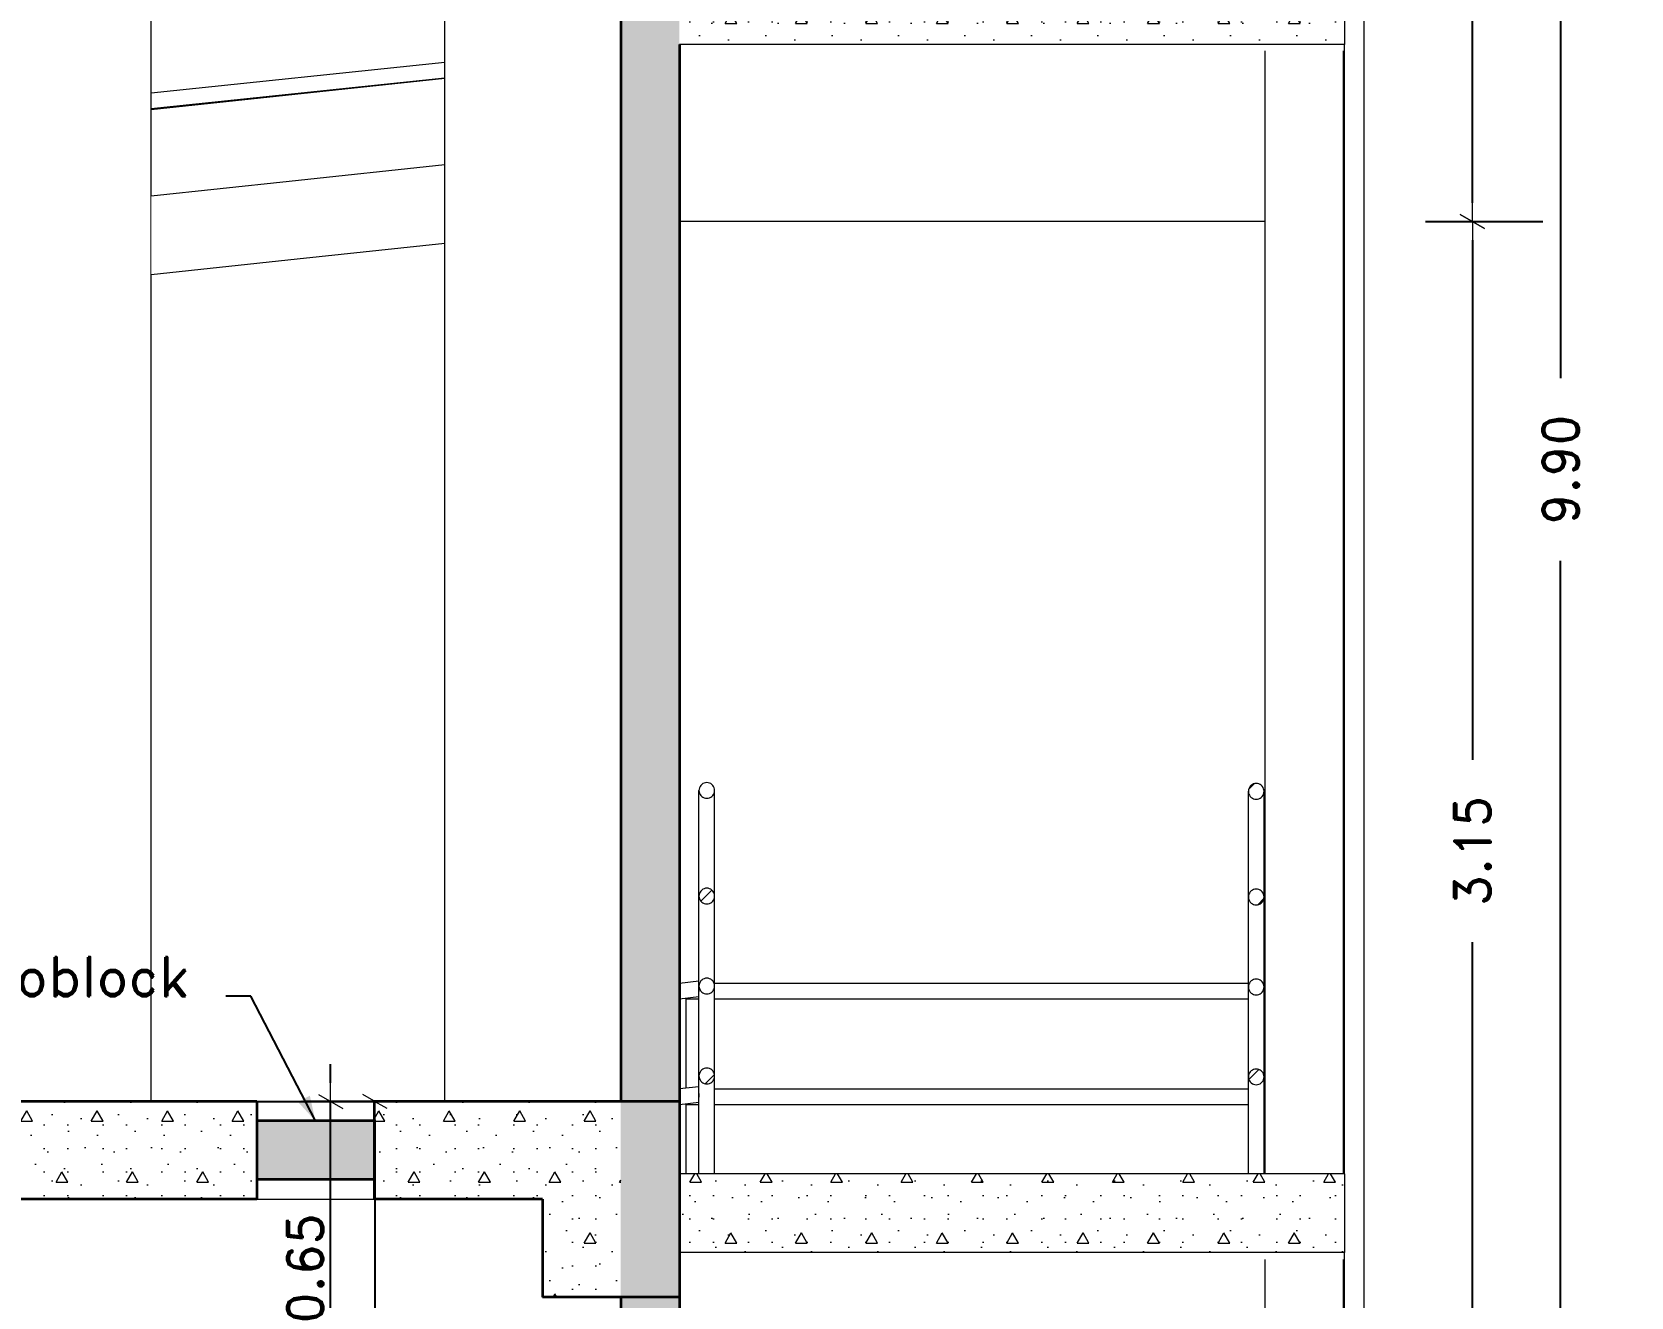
# Model space of a CAD drawing. Header units: metres. Extents: x 173 to 310, y -9 to 45.
# Drawn here: x 282.48 to 286.567, y -1.893 to 1.341 of the extents above; entities that cross this region are included whole.
import ezdxf

# ---------------------------------------------------------------- set-up
doc = ezdxf.new("R2010")
doc.units = ezdxf.units.M
doc.header["$MEASUREMENT"] = 0
doc.set_wipeout_variables(frame=1)
doc.linetypes.add('Wipeout_Contour', pattern=[1, 0, -1])
for name, color, linetype, lineweight in [('Annotation - Label_Pen_No__1', 7, 'Continuous', 13), ('Estructura – Carga_Pen_No__122', 9, 'Continuous', 13), ('Estructura – Carga_Pen_No__21', 7, 'Continuous', 35), ('Interior - Furniture _Pen_No__1', 7, 'Continuous', 13), ('Interior - Stair & Railing_Pen_No__122', 9, 'Continuous', 13), ('Structural - Bearing_Pen_No__122', 9, 'Continuous', 13), ('Structural - Bearing_Pen_No__21', 7, 'Continuous', 35)]:
    doc.layers.add(name, color=color, linetype=linetype, lineweight=lineweight)
for name, color, linetype in [('Dimensioning - General', 7, 'Continuous'), ('Estructura – Carga', 7, 'Continuous'), ('Interior - Furniture', 7, 'Continuous'), ('Interior - Stair & Railing', 7, 'Continuous'), ('Structural - Bearing', 7, 'Continuous')]:
    doc.layers.add(name, color=color, linetype=linetype)
for name, color, linetype, lineweight, true_color in [('Estructura – Carga_Pen_No__165', 7, 'Continuous', 13, 0x80d6ff), ('Estructura – Carga_Pen_No__167', 7, 'Continuous', 13, 0x6a6a6a), ('Interior - Furniture _Pen_No__167', 7, 'Continuous', 13, 0x6a6a6a), ('Interior - Stair & Railing_Pen_No__166', 7, 'Continuous', 13, 0x97cbff), ('Interior - Stair & Railing_Pen_No__167', 7, 'Continuous', 13, 0x6a6a6a), ('RAMPA PROPUESTA 1 CERRAMIENTO_Pen_No__167', 7, 'Continuous', 13, 0x6a6a6a), ('Structural - Bearing_Pen_No__167', 7, 'Continuous', 13, 0x6a6a6a)]:
    doc.layers.add(name, color=color, linetype=linetype, lineweight=lineweight, true_color=true_color)
doc.styles.add('GENERATED_STYLE_3', font='romand.shx')
doc.dimstyles.new('GENERATED_STYLE__10', dxfattribs={"dimtxt": 0.0925, "dimasz": 0.0475, "dimexe": 0.18, "dimexo": 0.058538, "dimgap": 0.09, "dimtad": 1, "dimzin": 0, "dimdsep": 46, "dimtxsty": 'GENERATED_STYLE_3', "dimblk": 'ARROWHEAD_2', "dimblk1": 'ARROWHEAD_2', "dimblk2": 'ARROWHEAD_2', "dimcen": 0.09, "dimclrd": 7, "dimclre": 7, "dimclrt": 256, "dimadec": 0, "dimazin": 0, "dimtfac": 1, "dimtdec": 4, "dimtmove": 0, "dimatfit": 3, "dimfxl": 1, "dimtolj": 1, "dimtzin": 0, "dimarcsym": 0})
doc.dimstyles.new('GENERATED_STYLE__11', dxfattribs={"dimtxt": 0.0925, "dimasz": 0.0475, "dimexe": 0.18, "dimexo": 0.119445, "dimgap": 0.09, "dimtad": 1, "dimzin": 0, "dimdsep": 46, "dimtxsty": 'GENERATED_STYLE_3', "dimblk": 'ARROWHEAD_2', "dimblk1": 'ARROWHEAD_2', "dimblk2": 'ARROWHEAD_2', "dimcen": 0.09, "dimclrd": 7, "dimclre": 7, "dimclrt": 256, "dimadec": 0, "dimazin": 0, "dimtfac": 1, "dimtdec": 4, "dimtmove": 0, "dimatfit": 3, "dimfxl": 1, "dimtolj": 1, "dimtzin": 0, "dimarcsym": 0})
doc.dimstyles.new('GENERATED_STYLE__12', dxfattribs={"dimtxt": 0.0925, "dimasz": 0.0475, "dimexe": 0.18, "dimexo": 0.117011, "dimgap": 0.09, "dimtad": 1, "dimzin": 0, "dimdsep": 46, "dimtxsty": 'GENERATED_STYLE_3', "dimblk": 'ARROWHEAD_2', "dimblk1": 'ARROWHEAD_2', "dimblk2": 'ARROWHEAD_2', "dimcen": 0.09, "dimclrd": 7, "dimclre": 7, "dimclrt": 256, "dimadec": 0, "dimazin": 0, "dimtfac": 1, "dimtdec": 4, "dimtmove": 0, "dimatfit": 3, "dimfxl": 1, "dimtolj": 1, "dimtzin": 0, "dimarcsym": 0})
doc.dimstyles.new('GENERATED_STYLE__14', dxfattribs={"dimtxt": 0.0925, "dimasz": 0.0475, "dimexe": 0.18, "dimexo": 0.0625, "dimgap": 0.09, "dimtad": 1, "dimzin": 0, "dimdsep": 46, "dimtxsty": 'GENERATED_STYLE_3', "dimblk": 'ARROWHEAD_2', "dimblk1": 'ARROWHEAD_2', "dimblk2": 'ARROWHEAD_2', "dimcen": 0.09, "dimclrd": 7, "dimclre": 7, "dimclrt": 256, "dimadec": 0, "dimazin": 0, "dimtfac": 1, "dimtdec": 4, "dimtmove": 2, "dimatfit": 3, "dimfxl": 1, "dimtolj": 1, "dimtzin": 0, "dimarcsym": 0})
doc.dimstyles.new('GENERATED_STYLE__19', dxfattribs={"dimtxt": 0.18, "dimasz": 0.06384, "dimexe": 0.18, "dimexo": 0.0625, "dimgap": 0.09, "dimtad": 0, "dimtih": 1, "dimtoh": 1, "dimdec": 4, "dimzin": 0, "dimdsep": 46, "dimtxsty": 'Standard', "dimcen": 0.09, "dimadec": 0, "dimazin": 0, "dimtfac": 1, "dimtdec": 4, "dimtmove": 0, "dimatfit": 3, "dimldrblk": 'ARROWHEAD_5', "dimfxl": 1, "dimtolj": 1, "dimtzin": 0, "dimarcsym": 0})
pattern_1 = [(0, (247.71116, 19.7567), (0, 0.3117692), [0.03, -0.15]), (0, (247.80116, 19.91258), (0, 0.3117692), [0.03, -0.15]), (60, (247.71116, 19.7567), (-0.27, 0.1558846), [0.03, -0.15]), (60, (247.89116, 19.7567), (-0.27, 0.1558846), [0.03, -0.15]), (120, (247.74116, 19.7567), (0.27, 0.1558846), [0.03, -0.15]), (120, (247.92116, 19.7567), (0.27, 0.1558846), [0.03, -0.15]), (0, (247.71116, 19.786696), (0, 0.06), [0, -0.06, 0, -0.09]), (45, (247.74116, 19.786696), (-0.04242641, 0.04242641), [0, -0.045, 0, -0.075])]
pattern_2 = [(45, (247.71116, 19.7567), (-0.0795495, 0.0795495), []), (45, (247.68464, 19.78321), (-0.0795495, 0.0795495), [])]

# ---------------------------------------------------------------- blocks, each defined once
blk = doc.blocks.new('ARROWHEAD_2')
at = {"color": 0, "linetype": 'Continuous', "lineweight": 0}
for p, q in [((0, 0), (-1, 0)), ((-0.378, -0.655), (0.378, 0.655))]:
    blk.add_line(p, q, dxfattribs=at)
blk = doc.blocks.new('*D65')
at = {"layer": 'Defpoints', "color": 0, "linetype": 'Continuous', "transparency": 16777216}
for p in [(283.3562, -1.393), (283.4119, -1.393), (283.3548, -4.693)]:
    blk.add_point(p, dxfattribs=at)
at = {"layer": 'Dimensioning - General', "color": 7, "linetype": 'Continuous', "lineweight": -2, "transparency": 16777216}
for p, q in [((283.3533, -1.393), (283.1762, -1.393)), ((283.3562, -1.4405), (283.3562, -2.8447)), ((283.3562, -4.6455), (283.3562, -3.311)), ((283.4133, -4.693), (283.5362, -4.693))]:
    blk.add_line(p, q, dxfattribs=at)
at = {"layer": 'Dimensioning - General', "color": 7, "linetype": 'Continuous', "lineweight": -2, "transparency": 16777216, "xscale": 0.0475, "yscale": 0.0475, "zscale": 0.0475}
for p, rotation in [((283.3562, -1.393), 90), ((283.3562, -4.693), 270)]:
    blk.add_blockref('ARROWHEAD_2', p, dxfattribs=dict(at, rotation=rotation))
at = {"layer": 'Dimensioning - General', "color": 251, "linetype": 'Continuous', "lineweight": 13, "true_color": 0x6a6a6a, "transparency": 16777216, "insert": (283.3562, -3.0779), "char_height": 0.0925, "attachment_point": 5, "rotation": 90, "style": 'GENERATED_STYLE_3'}
blk.add_mtext('\\A1;3.30', dxfattribs=at)
blk = doc.blocks.new('*D67')
at = {"layer": 'Defpoints', "color": 0, "linetype": 'Continuous', "transparency": 16777216}
for p in [(285.9246, 0.856), (286.1615, 0.856), (285.9221, -2.2918)]:
    blk.add_point(p, dxfattribs=at)
at = {"layer": 'Dimensioning - General', "color": 7, "linetype": 'Continuous', "lineweight": -2, "transparency": 16777216}
for p, q in [((286.0416, 0.856), (286.3415, 0.856)), ((286.1615, 0.8085), (286.1615, -0.5196)), ((286.1615, -2.2443), (286.1615, -0.9859)), ((286.0391, -2.2918), (286.3415, -2.2918))]:
    blk.add_line(p, q, dxfattribs=at)
at = {"layer": 'Dimensioning - General', "color": 7, "linetype": 'Continuous', "lineweight": -2, "transparency": 16777216, "xscale": 0.0475, "yscale": 0.0475, "zscale": 0.0475}
for p, rotation in [((286.1615, 0.856), 90), ((286.1615, -2.2918), 270)]:
    blk.add_blockref('ARROWHEAD_2', p, dxfattribs=dict(at, rotation=rotation))
at = {"layer": 'Dimensioning - General', "color": 251, "linetype": 'Continuous', "lineweight": 13, "true_color": 0x6a6a6a, "transparency": 16777216, "insert": (286.1615, -0.7528), "char_height": 0.0925, "attachment_point": 5, "rotation": 90, "style": 'GENERATED_STYLE_3'}
blk.add_mtext('\\A1;3.15', dxfattribs=at)
blk = doc.blocks.new('*D68')
at = {"layer": 'Defpoints', "color": 0, "linetype": 'Continuous', "transparency": 16777216}
for p in [(286.0287, 5.0575), (286.1615, 5.0575), (285.9246, 0.856)]:
    blk.add_point(p, dxfattribs=at)
at = {"layer": 'Dimensioning - General', "color": 7, "linetype": 'Continuous', "lineweight": -2, "transparency": 16777216}
for p, q in [((286.1481, 5.0575), (286.3415, 5.0575)), ((286.1615, 5.01), (286.1615, 3.1551)), ((286.1615, 0.9035), (286.1615, 2.6887)), ((286.044, 0.856), (286.3415, 0.856))]:
    blk.add_line(p, q, dxfattribs=at)
at = {"layer": 'Dimensioning - General', "color": 7, "linetype": 'Continuous', "lineweight": -2, "transparency": 16777216, "xscale": 0.0475, "yscale": 0.0475, "zscale": 0.0475}
for p, rotation in [((286.1615, 5.0575), 90), ((286.1615, 0.856), 270)]:
    blk.add_blockref('ARROWHEAD_2', p, dxfattribs=dict(at, rotation=rotation))
at = {"layer": 'Dimensioning - General', "color": 251, "linetype": 'Continuous', "lineweight": 13, "true_color": 0x6a6a6a, "transparency": 16777216, "insert": (286.1615, 2.9219), "char_height": 0.0925, "attachment_point": 5, "rotation": 90, "style": 'GENERATED_STYLE_3'}
blk.add_mtext('\\A1;4.20', dxfattribs=at)
blk = doc.blocks.new('*D70')
at = {"layer": 'Defpoints', "color": 0, "linetype": 'Continuous', "transparency": 16777216}
for p in [(286.2263, 5.207), (286.3869, 5.207), (286.2263, -4.693)]:
    blk.add_point(p, dxfattribs=at)
at = {"layer": 'Dimensioning - General', "color": 7, "linetype": 'Continuous', "lineweight": -2, "transparency": 16777216}
for p, q in [((286.3457, 5.207), (286.5669, 5.207)), ((286.3869, 5.1595), (286.3869, 0.4553)), ((286.3869, -4.6455), (286.3869, -0.011)), ((286.3457, -4.693), (286.5669, -4.693))]:
    blk.add_line(p, q, dxfattribs=at)
at = {"layer": 'Dimensioning - General', "color": 7, "linetype": 'Continuous', "lineweight": -2, "transparency": 16777216, "xscale": 0.0475, "yscale": 0.0475, "zscale": 0.0475}
for p, rotation in [((286.3869, 5.207), 90), ((286.3869, -4.693), 270)]:
    blk.add_blockref('ARROWHEAD_2', p, dxfattribs=dict(at, rotation=rotation))
at = {"layer": 'Dimensioning - General', "color": 251, "linetype": 'Continuous', "lineweight": 13, "true_color": 0x6a6a6a, "transparency": 16777216, "insert": (286.3869, 0.2221), "char_height": 0.0925, "attachment_point": 5, "rotation": 90, "style": 'GENERATED_STYLE_3'}
blk.add_mtext('\\A1;9.90', dxfattribs=at)
blk = doc.blocks.new('*D73')
at = {"layer": 'Defpoints', "color": 0, "linetype": 'Continuous', "transparency": 16777216}
for p in [(279.8736, -1.393), (283.2428, -1.393), (283.0445, -2.043)]:
    blk.add_point(p, dxfattribs=at)
at = {"layer": 'Dimensioning - General', "color": 7, "linetype": 'Continuous', "lineweight": -2, "transparency": 16777216}
for p, q in [((283.2428, -1.3455), (283.2428, -1.298)), ((279.9361, -1.393), (283.4228, -1.393)), ((283.2428, -2.043), (283.2428, -1.393)), ((283.107, -2.043), (283.4228, -2.043)), ((283.2428, -2.0905), (283.2428, -2.138))]:
    blk.add_line(p, q, dxfattribs=at)
at = {"layer": 'Dimensioning - General', "color": 7, "linetype": 'Continuous', "lineweight": -2, "transparency": 16777216, "xscale": 0.0475, "yscale": 0.0475, "zscale": 0.0475}
for p, rotation in [((283.2428, -1.393), 270), ((283.2428, -2.043), 90)]:
    blk.add_blockref('ARROWHEAD_2', p, dxfattribs=dict(at, rotation=rotation))
at = {"layer": 'Dimensioning - General', "color": 251, "linetype": 'Continuous', "lineweight": 13, "true_color": 0x6a6a6a, "transparency": 16777216, "insert": (283.1781, -1.8198), "char_height": 0.0925, "attachment_point": 5, "rotation": 90, "style": 'GENERATED_STYLE_3'}
blk.add_mtext('\\A1;0.65', dxfattribs=at)
blk = doc.blocks.new('ARROWHEAD_5')
at = {"linetype": 'Continuous', "lineweight": 0}
blk.add_hatch(color=0, dxfattribs=at).paths.add_polyline_path([(-1, 0.2679), (0, 0), (-1, -0.2679)])
at = {"color": 0, "linetype": 'Continuous', "lineweight": 0}
blk.add_line((0, 0), (-1, 0), dxfattribs=at)

msp = doc.modelspace()

# ---------------------------------------------------------------- hatches: boundary and pattern name
at = {"layer": 'Estructura – Carga_Pen_No__165', "linetype": 'Continuous', "lineweight": 0, "true_color": 0x20353f}
msp.add_hatch(color=159, dxfattribs=at).paths.add_polyline_path([(283.0542, -1.593), (283.3542, -1.593), (283.3542, -1.443), (283.0542, -1.443)])

# ---------------------------------------------------------------- linework, layer by layer
at = {"layer": 'Interior - Stair & Railing_Pen_No__122', "color": 9, "linetype": 'Continuous', "lineweight": 13}
for p, q in [((282.7846, 1.185), (283.5346, 1.2638)), ((282.7846, 1.1448), (283.5346, 1.2236)), ((282.7846, 1.1428), (283.5346, 1.2227)), ((284.1841, -1.3728), (284.1846, -1.3819)), ((284.1843, -1.3764), (284.1845, -1.3793)), ((284.2246, -1.4005), (285.5841, -1.4005)), ((285.5841, -1.4005), (285.5891, -1.4005))]:
    msp.add_line(p, q, dxfattribs=at)
at = {"layer": 'RAMPA PROPUESTA 1 CERRAMIENTO_Pen_No__167', "color": 251, "linetype": 'Continuous', "lineweight": 13, "true_color": 0x6a6a6a}
msp.add_line((285.8846, -4.6965), (285.8846, 5.0575), dxfattribs=at)
at = {"layer": 'Structural - Bearing_Pen_No__167', "color": 251, "linetype": 'Continuous', "lineweight": 13, "true_color": 0x6a6a6a}
msp.add_line((282.7846, -1.393), (282.7846, 1.777), dxfattribs=at)

# ---------------------------------------------------------------- texts
at = {"layer": 'Annotation - Label_Pen_No__1', "color": 7, "linetype": 'Continuous', "lineweight": 13, "insert": (282.885, -1.1239), "char_height": 0.1, "attachment_point": 9, "style": 'GENERATED_STYLE_3'}
msp.add_mtext('\\A1;{\\pqr;\\Fromand.shx;Vidrioblock}', dxfattribs=at)

# ---------------------------------------------------------------- dimensions: what is measured, and where the dimension line sits
at = {"layer": 'Dimensioning - General', "color": 7, "linetype": 'Continuous', "lineweight": 13}
for base, p1, p2, dimstyle, picture, middle in [((286.3869, 5.207), (286.2263, -4.693), (286.2263, 5.207), 'GENERATED_STYLE__11', '*D70', (286.3869, 0.2221)), ((286.1615, 5.0575), (285.9246, 0.856), (286.0287, 5.0575), 'GENERATED_STYLE__11', '*D68', (286.1615, 2.9219)), ((286.1615, 0.856), (285.9221, -2.2918), (285.9246, 0.856), 'GENERATED_STYLE__12', '*D67', (286.1615, -0.7528))]:
    dim = msp.add_linear_dim(base=base, p1=p1, p2=p2, angle=90, dimstyle=dimstyle, dxfattribs=at)
    dim.commit()
    dim.dimension.update_dxf_attribs({"geometry": picture, "text_midpoint": middle, "dimtype": 160, "text_rotation": 90})

# ---------------------------------------------------------------- wipeouts: each hides what was drawn before it
at = {"color": 254, "linetype": 'Wipeout_Contour', "lineweight": 0, "ltscale": 1171.224212}
msp.add_wipeout([(284.1346, 1.3085), (284.1346, 0.856), (285.6322, 0.856), (285.6322, 0.8736), (285.6322, 0.8831), (285.6322, 1.2928), (285.6356, 1.2954), (285.6456, 1.2978), (285.6615, 1.2999), (285.6822, 1.3015), (285.7063, 1.3026), (285.7322, 1.3029), (285.7581, 1.3026), (285.7822, 1.3015), (285.8029, 1.2999), (285.8188, 1.2978), (285.8288, 1.2954), (285.8322, 1.2928), (285.8322, 0.8831), (285.8322, 0.8736), (285.8322, 0.856), (285.8346, 0.856), (285.8346, 1.0117), (285.8346, 1.0874), (285.8346, 1.2844), (285.8346, 1.2995), (285.8346, 1.3015), (285.8346, 1.3085)], dxfattribs=at).dxf.layer = 'Interior - Furniture'
at = {"color": 254, "linetype": 'Wipeout_Contour', "lineweight": 0, "ltscale": 1168.64115}
msp.add_wipeout([(284.1346, -1.7793), (284.1346, -2.2905), (285.6322, -2.2905), (285.6322, -2.2718), (285.6322, -2.2611), (285.6322, -1.797), (285.6356, -1.7941), (285.6456, -1.7913), (285.6615, -1.789), (285.6822, -1.7871), (285.7063, -1.786), (285.7322, -1.7856), (285.7581, -1.786), (285.7822, -1.7871), (285.8029, -1.789), (285.8188, -1.7913), (285.8288, -1.7941), (285.8322, -1.797), (285.8322, -2.2611), (285.8322, -2.2718), (285.8322, -2.2918), (285.8346, -2.2918), (285.8346, -2.0983), (285.8346, -1.8409), (285.8346, -1.7894), (285.8346, -1.7871), (285.8346, -1.7793)], dxfattribs=at).dxf.layer = 'Interior - Furniture'
at = {"color": 254, "linetype": 'Wipeout_Contour', "lineweight": 0, "ltscale": 1504.363124}
msp.add_wipeout([(284.2246, -0.5982), (284.2243, -0.5947), (284.2234, -0.5913), (284.2219, -0.5881), (284.2199, -0.5852), (284.2175, -0.5828), (284.2146, -0.5807), (284.2115, -0.5793), (284.2081, -0.5783), (284.2046, -0.578), (284.2012, -0.5783), (284.1978, -0.5793), (284.1946, -0.5807), (284.1918, -0.5828), (284.1893, -0.5852), (284.1873, -0.5881), (284.1858, -0.5913), (284.1849, -0.5947), (284.1846, -0.5982), (284.1849, -0.6017), (284.1858, -0.6051), (284.1873, -0.6082), (284.1893, -0.6111), (284.1918, -0.6136), (284.1946, -0.6156), (284.1978, -0.6171), (284.2012, -0.618), (284.2046, -0.6183), (284.2081, -0.618), (284.2115, -0.6171), (284.2146, -0.6156), (284.2175, -0.6136), (284.2199, -0.6111), (284.2219, -0.6082), (284.2234, -0.6051), (284.2243, -0.6017)], dxfattribs=at).dxf.layer = 'Interior - Stair & Railing'
at = {"color": 254, "linetype": 'Wipeout_Contour', "lineweight": 0, "ltscale": 1548.751993}
msp.add_wipeout([(285.6291, -0.6004), (285.6288, -0.5969), (285.6279, -0.5936), (285.6264, -0.5904), (285.6244, -0.5875), (285.6219, -0.585), (285.6191, -0.583), (285.6159, -0.5815), (285.6125, -0.5806), (285.6091, -0.5803), (285.6056, -0.5806), (285.6022, -0.5815), (285.5991, -0.583), (285.5962, -0.585), (285.5938, -0.5875), (285.5918, -0.5904), (285.5903, -0.5936), (285.5894, -0.5969), (285.5891, -0.6004), (285.5894, -0.6039), (285.5903, -0.6073), (285.5918, -0.6105), (285.5938, -0.6134), (285.5962, -0.6159), (285.5991, -0.6179), (285.6022, -0.6194), (285.6056, -0.6203), (285.6091, -0.6206), (285.6125, -0.6203), (285.6159, -0.6194), (285.6191, -0.6179), (285.6219, -0.6159), (285.6244, -0.6134), (285.6264, -0.6105), (285.6279, -0.6073), (285.6288, -0.6039)], dxfattribs=at).dxf.layer = 'Interior - Stair & Railing'
at = {"color": 254, "linetype": 'Wipeout_Contour', "lineweight": 0, "ltscale": 1509.121575}
msp.add_wipeout([(284.2246, -0.8682), (284.2243, -0.8647), (284.2234, -0.8613), (284.2219, -0.8581), (284.2199, -0.8552), (284.2175, -0.8528), (284.2146, -0.8507), (284.2115, -0.8493), (284.2081, -0.8483), (284.2046, -0.848), (284.2012, -0.8483), (284.1978, -0.8493), (284.1946, -0.8507), (284.1918, -0.8528), (284.1893, -0.8552), (284.1873, -0.8581), (284.1858, -0.8613), (284.1849, -0.8647), (284.1846, -0.8682), (284.1849, -0.8717), (284.1858, -0.8751), (284.1873, -0.8782), (284.1893, -0.8811), (284.1918, -0.8836), (284.1946, -0.8856), (284.1978, -0.8871), (284.2012, -0.888), (284.2046, -0.8883), (284.2081, -0.888), (284.2115, -0.8871), (284.2146, -0.8856), (284.2175, -0.8836), (284.2199, -0.8811), (284.2219, -0.8782), (284.2234, -0.8751), (284.2243, -0.8717)], dxfattribs=at).dxf.layer = 'Interior - Stair & Railing'
at = {"color": 254, "linetype": 'Wipeout_Contour', "lineweight": 0, "ltscale": 1553.374987}
msp.add_wipeout([(285.6291, -0.8704), (285.6288, -0.8669), (285.6279, -0.8636), (285.6264, -0.8604), (285.6244, -0.8575), (285.6219, -0.855), (285.6191, -0.853), (285.6159, -0.8515), (285.6125, -0.8506), (285.6091, -0.8503), (285.6056, -0.8506), (285.6022, -0.8515), (285.5991, -0.853), (285.5962, -0.855), (285.5938, -0.8575), (285.5918, -0.8604), (285.5903, -0.8636), (285.5894, -0.8669), (285.5891, -0.8704), (285.5894, -0.8739), (285.5903, -0.8773), (285.5918, -0.8805), (285.5938, -0.8834), (285.5962, -0.8859), (285.5991, -0.8879), (285.6022, -0.8894), (285.6056, -0.8903), (285.6091, -0.8906), (285.6125, -0.8903), (285.6159, -0.8894), (285.6191, -0.8879), (285.6219, -0.8859), (285.6244, -0.8834), (285.6264, -0.8805), (285.6279, -0.8773), (285.6288, -0.8739)], dxfattribs=at).dxf.layer = 'Interior - Stair & Railing'
at = {"color": 254, "linetype": 'Wipeout_Contour', "lineweight": 0, "ltscale": 1513.212515}
msp.add_wipeout([(284.2246, -1.0982), (284.2243, -1.0947), (284.2234, -1.0913), (284.2219, -1.0881), (284.2199, -1.0852), (284.2175, -1.0828), (284.2146, -1.0807), (284.2115, -1.0793), (284.2081, -1.0783), (284.2046, -1.078), (284.2012, -1.0783), (284.1978, -1.0793), (284.1946, -1.0807), (284.1918, -1.0828), (284.1893, -1.0852), (284.1873, -1.0881), (284.1858, -1.0913), (284.1849, -1.0947), (284.1846, -1.0982), (284.1849, -1.1017), (284.1858, -1.1051), (284.1873, -1.1082), (284.1893, -1.1111), (284.1918, -1.1136), (284.1946, -1.1156), (284.1978, -1.1171), (284.2012, -1.118), (284.2046, -1.1183), (284.2081, -1.118), (284.2115, -1.1171), (284.2146, -1.1156), (284.2175, -1.1136), (284.2199, -1.1111), (284.2219, -1.1082), (284.2234, -1.1051), (284.2243, -1.1017)], dxfattribs=at).dxf.layer = 'Interior - Stair & Railing'
at = {"color": 254, "linetype": 'Wipeout_Contour', "lineweight": 0, "ltscale": 1557.350119}
msp.add_wipeout([(285.6291, -1.1004), (285.6288, -1.0969), (285.6279, -1.0936), (285.6264, -1.0904), (285.6244, -1.0875), (285.6219, -1.085), (285.6191, -1.083), (285.6159, -1.0815), (285.6125, -1.0806), (285.6091, -1.0803), (285.6056, -1.0806), (285.6022, -1.0815), (285.5991, -1.083), (285.5962, -1.085), (285.5938, -1.0875), (285.5918, -1.0904), (285.5903, -1.0936), (285.5894, -1.0969), (285.5891, -1.1004), (285.5894, -1.1039), (285.5903, -1.1073), (285.5918, -1.1105), (285.5938, -1.1134), (285.5962, -1.1159), (285.5991, -1.1179), (285.6022, -1.1194), (285.6056, -1.1203), (285.6091, -1.1206), (285.6125, -1.1203), (285.6159, -1.1194), (285.6191, -1.1179), (285.6219, -1.1159), (285.6244, -1.1134), (285.6264, -1.1105), (285.6279, -1.1073), (285.6288, -1.1039)], dxfattribs=at).dxf.layer = 'Interior - Stair & Railing'
at = {"color": 254, "linetype": 'Wipeout_Contour', "lineweight": 0, "ltscale": 1517.335257}
msp.add_wipeout([(284.2246, -1.328), (284.2243, -1.3245), (284.2234, -1.3212), (284.2219, -1.318), (284.2199, -1.3151), (284.2175, -1.3126), (284.2146, -1.3106), (284.2115, -1.3091), (284.2081, -1.3082), (284.2046, -1.3079), (284.2012, -1.3082), (284.1978, -1.3091), (284.1946, -1.3106), (284.1918, -1.3126), (284.1893, -1.3151), (284.1873, -1.318), (284.1858, -1.3212), (284.1849, -1.3245), (284.1846, -1.328), (284.1849, -1.3315), (284.1858, -1.3349), (284.1873, -1.3381), (284.1893, -1.341), (284.1918, -1.3435), (284.1946, -1.3455), (284.1978, -1.347), (284.2012, -1.3479), (284.2046, -1.3482), (284.2081, -1.3479), (284.2115, -1.347), (284.2146, -1.3455), (284.2175, -1.3435), (284.2199, -1.341), (284.2219, -1.3381), (284.2234, -1.3349), (284.2243, -1.3315)], dxfattribs=at).dxf.layer = 'Interior - Stair & Railing'
at = {"color": 254, "linetype": 'Wipeout_Contour', "lineweight": 0, "ltscale": 1561.356779}
msp.add_wipeout([(285.6291, -1.3303), (285.6288, -1.3268), (285.6279, -1.3234), (285.6264, -1.3202), (285.6244, -1.3174), (285.6219, -1.3149), (285.6191, -1.3129), (285.6159, -1.3114), (285.6125, -1.3105), (285.6091, -1.3102), (285.6056, -1.3105), (285.6022, -1.3114), (285.5991, -1.3129), (285.5962, -1.3149), (285.5938, -1.3174), (285.5918, -1.3202), (285.5903, -1.3234), (285.5894, -1.3268), (285.5891, -1.3303), (285.5894, -1.3338), (285.5903, -1.3372), (285.5918, -1.3404), (285.5938, -1.3433), (285.5962, -1.3457), (285.5991, -1.3477), (285.6022, -1.3492), (285.6056, -1.3501), (285.6091, -1.3504), (285.6125, -1.3501), (285.6159, -1.3492), (285.6191, -1.3477), (285.6219, -1.3457), (285.6244, -1.3433), (285.6264, -1.3404), (285.6279, -1.3372), (285.6288, -1.3338)], dxfattribs=at).dxf.layer = 'Interior - Stair & Railing'

# ---------------------------------------------------------------- next in the draw order: hatches: boundary and pattern name
at = {"layer": 'Interior - Furniture _Pen_No__167', "linetype": 'Continuous', "lineweight": 13, "true_color": 0x6a6a6a}
h = msp.add_hatch(dxfattribs=at)
h.set_pattern_fill('STRUCTURAL_CONCRETE', color=251, style=0, pattern_type=2)
h.set_pattern_definition(pattern_1)
h.paths.add_polyline_path([(284.1346, 1.3085), (285.8346, 1.3085), (285.8346, 1.5095), (284.1346, 1.5095)])
h = msp.add_hatch(dxfattribs=at)
h.set_pattern_fill('STRUCTURAL_CONCRETE', color=251, style=0, pattern_type=2)
h.set_pattern_definition(pattern_1)
h.paths.add_polyline_path([(284.1346, -1.7793), (285.8346, -1.7793), (285.8346, -1.578), (284.1346, -1.578)])
at = {"layer": 'Interior - Stair & Railing_Pen_No__166', "linetype": 'Continuous', "lineweight": 13, "true_color": 0x97cbff}
h = msp.add_hatch(dxfattribs=at)
h.set_pattern_fill('STEEL', color=151, style=0, pattern_type=2)
h.set_pattern_definition(pattern_2)
h.paths.add_polyline_path([(285.6291, -0.6004), (285.6288, -0.5969), (285.6279, -0.5936), (285.6264, -0.5904), (285.6244, -0.5875), (285.6219, -0.585), (285.6191, -0.583), (285.6159, -0.5815), (285.6125, -0.5806), (285.6091, -0.5803), (285.6056, -0.5806), (285.6022, -0.5815), (285.5991, -0.583), (285.5962, -0.585), (285.5938, -0.5875), (285.5918, -0.5904), (285.5903, -0.5936), (285.5894, -0.5969), (285.5891, -0.6004), (285.5894, -0.6039), (285.5903, -0.6073), (285.5918, -0.6105), (285.5938, -0.6134), (285.5962, -0.6159), (285.5991, -0.6179), (285.6022, -0.6194), (285.6056, -0.6203), (285.6091, -0.6206), (285.6125, -0.6203), (285.6159, -0.6194), (285.6191, -0.6179), (285.6219, -0.6159), (285.6244, -0.6134), (285.6264, -0.6105), (285.6279, -0.6073), (285.6288, -0.6039)])
h = msp.add_hatch(dxfattribs=at)
h.set_pattern_fill('STEEL', color=151, style=0, pattern_type=2)
h.set_pattern_definition(pattern_2)
h.paths.add_polyline_path([(284.2246, -0.8682), (284.2243, -0.8647), (284.2234, -0.8613), (284.2219, -0.8581), (284.2199, -0.8552), (284.2175, -0.8528), (284.2146, -0.8507), (284.2115, -0.8493), (284.2081, -0.8483), (284.2046, -0.848), (284.2012, -0.8483), (284.1978, -0.8493), (284.1946, -0.8507), (284.1918, -0.8528), (284.1893, -0.8552), (284.1873, -0.8581), (284.1858, -0.8613), (284.1849, -0.8647), (284.1846, -0.8682), (284.1849, -0.8717), (284.1858, -0.8751), (284.1873, -0.8782), (284.1893, -0.8811), (284.1918, -0.8836), (284.1946, -0.8856), (284.1978, -0.8871), (284.2012, -0.888), (284.2046, -0.8883), (284.2081, -0.888), (284.2115, -0.8871), (284.2146, -0.8856), (284.2175, -0.8836), (284.2199, -0.8811), (284.2219, -0.8782), (284.2234, -0.8751), (284.2243, -0.8717)])
h = msp.add_hatch(dxfattribs=at)
h.set_pattern_fill('STEEL', color=151, style=0, pattern_type=2)
h.set_pattern_definition(pattern_2)
h.paths.add_polyline_path([(285.6291, -0.8704), (285.6288, -0.8669), (285.6279, -0.8636), (285.6264, -0.8604), (285.6244, -0.8575), (285.6219, -0.855), (285.6191, -0.853), (285.6159, -0.8515), (285.6125, -0.8506), (285.6091, -0.8503), (285.6056, -0.8506), (285.6022, -0.8515), (285.5991, -0.853), (285.5962, -0.855), (285.5938, -0.8575), (285.5918, -0.8604), (285.5903, -0.8636), (285.5894, -0.8669), (285.5891, -0.8704), (285.5894, -0.8739), (285.5903, -0.8773), (285.5918, -0.8805), (285.5938, -0.8834), (285.5962, -0.8859), (285.5991, -0.8879), (285.6022, -0.8894), (285.6056, -0.8903), (285.6091, -0.8906), (285.6125, -0.8903), (285.6159, -0.8894), (285.6191, -0.8879), (285.6219, -0.8859), (285.6244, -0.8834), (285.6264, -0.8805), (285.6279, -0.8773), (285.6288, -0.8739)])
h = msp.add_hatch(dxfattribs=at)
h.set_pattern_fill('STEEL', color=151, style=0, pattern_type=2)
h.set_pattern_definition(pattern_2)
h.paths.add_polyline_path([(284.2246, -1.328), (284.2243, -1.3245), (284.2234, -1.3212), (284.2219, -1.318), (284.2199, -1.3151), (284.2175, -1.3126), (284.2146, -1.3106), (284.2115, -1.3091), (284.2081, -1.3082), (284.2046, -1.3079), (284.2012, -1.3082), (284.1978, -1.3091), (284.1946, -1.3106), (284.1918, -1.3126), (284.1893, -1.3151), (284.1873, -1.318), (284.1858, -1.3212), (284.1849, -1.3245), (284.1846, -1.328), (284.1849, -1.3315), (284.1858, -1.3349), (284.1873, -1.3381), (284.1893, -1.341), (284.1918, -1.3435), (284.1946, -1.3455), (284.1978, -1.347), (284.2012, -1.3479), (284.2046, -1.3482), (284.2081, -1.3479), (284.2115, -1.347), (284.2146, -1.3455), (284.2175, -1.3435), (284.2199, -1.341), (284.2219, -1.3381), (284.2234, -1.3349), (284.2243, -1.3315)])
h = msp.add_hatch(dxfattribs=at)
h.set_pattern_fill('STEEL', color=151, style=0, pattern_type=2)
h.set_pattern_definition(pattern_2)
h.paths.add_polyline_path([(285.6291, -1.3303), (285.6288, -1.3268), (285.6279, -1.3234), (285.6264, -1.3202), (285.6244, -1.3174), (285.6219, -1.3149), (285.6191, -1.3129), (285.6159, -1.3114), (285.6125, -1.3105), (285.6091, -1.3102), (285.6056, -1.3105), (285.6022, -1.3114), (285.5991, -1.3129), (285.5962, -1.3149), (285.5938, -1.3174), (285.5918, -1.3202), (285.5903, -1.3234), (285.5894, -1.3268), (285.5891, -1.3303), (285.5894, -1.3338), (285.5903, -1.3372), (285.5918, -1.3404), (285.5938, -1.3433), (285.5962, -1.3457), (285.5991, -1.3477), (285.6022, -1.3492), (285.6056, -1.3501), (285.6091, -1.3504), (285.6125, -1.3501), (285.6159, -1.3492), (285.6191, -1.3477), (285.6219, -1.3457), (285.6244, -1.3433), (285.6264, -1.3404), (285.6279, -1.3372), (285.6288, -1.3338)])

# ---------------------------------------------------------------- next in the draw order: linework, layer by layer
at = {"layer": 'Interior - Furniture _Pen_No__1', "color": 7, "linetype": 'Continuous', "lineweight": 13}
for p, q in [((285.8346, 1.3015), (285.8346, 1.3085)), ((285.8346, 0.856), (285.8322, 0.856)), ((285.8346, -1.7871), (285.8346, -1.7793))]:
    msp.add_line(p, q, dxfattribs=at)
at = {"layer": 'Interior - Furniture _Pen_No__167', "color": 251, "linetype": 'Continuous', "lineweight": 13, "true_color": 0x6a6a6a}
for p, q in [((285.8346, 1.5095), (285.8346, 1.3085)), ((285.8346, -1.578), (285.8346, -1.7793))]:
    msp.add_line(p, q, dxfattribs=at)
at = {"layer": 'Interior - Stair & Railing_Pen_No__122', "color": 9, "linetype": 'Continuous', "lineweight": 13}
for p, q in [((284.1846, -0.8682), (284.1846, -0.5982)), ((284.2246, -0.8682), (284.2246, -0.5982)), ((285.5891, -0.8704), (285.5891, -0.6004)), ((285.6291, -0.8704), (285.6291, -0.6004)), ((284.1846, -1.0982), (284.1846, -0.8682)), ((284.2246, -1.0982), (284.2246, -0.8682)), ((285.5891, -1.1004), (285.5891, -0.8704)), ((285.6291, -1.1004), (285.6291, -0.8704)), ((284.1841, -1.1028), (284.1846, -1.1119)), ((284.1846, -1.328), (284.1846, -1.0982)), ((284.2246, -1.0905), (285.5841, -1.0905)), ((284.2246, -1.328), (284.2246, -1.0982)), ((285.5841, -1.0905), (285.5891, -1.0905)), ((285.5891, -1.3303), (285.5891, -1.1004)), ((285.6291, -1.3303), (285.6291, -1.1004)), ((284.1843, -1.1064), (284.1845, -1.1093)), ((284.2246, -1.1305), (285.5841, -1.1305)), ((285.5841, -1.1305), (285.5891, -1.1305)), ((284.1846, -1.578), (284.1846, -1.328)), ((284.2246, -1.578), (284.2246, -1.328)), ((285.5891, -1.578), (285.5891, -1.3303)), ((285.6291, -1.578), (285.6291, -1.3303)), ((284.2246, -1.3605), (285.5841, -1.3605)), ((285.5841, -1.3605), (285.5891, -1.3605))]:
    msp.add_line(p, q, dxfattribs=at)
at = {"layer": 'Interior - Stair & Railing_Pen_No__122', "color": 9, "linetype": 'Continuous', "lineweight": 13, "flags": 128}
for points in [[(284.1849, -0.6017), (284.1858, -0.6051), (284.1873, -0.6082), (284.1893, -0.6111), (284.1918, -0.6136), (284.1946, -0.6156), (284.1978, -0.6171), (284.2012, -0.618), (284.2046, -0.6183), (284.2081, -0.618), (284.2115, -0.6171), (284.2146, -0.6156), (284.2175, -0.6136), (284.2199, -0.6111), (284.2219, -0.6082), (284.2234, -0.6051), (284.2243, -0.6017), (284.2246, -0.5982), (284.2243, -0.5947), (284.2234, -0.5913), (284.2219, -0.5881), (284.2199, -0.5852), (284.2175, -0.5828), (284.2146, -0.5807), (284.2115, -0.5793), (284.2081, -0.5783), (284.2046, -0.578), (284.2012, -0.5783), (284.1978, -0.5793), (284.1946, -0.5807), (284.1918, -0.5828), (284.1893, -0.5852), (284.1873, -0.5881), (284.1858, -0.5913), (284.1849, -0.5947), (284.1846, -0.5982)], [(285.5891, -0.6004), (285.5894, -0.6039), (285.5903, -0.6073), (285.5918, -0.6105), (285.5938, -0.6134), (285.5962, -0.6159), (285.5991, -0.6179), (285.6022, -0.6194), (285.6056, -0.6203), (285.6091, -0.6206), (285.6125, -0.6203), (285.6159, -0.6194), (285.6191, -0.6179), (285.6219, -0.6159), (285.6244, -0.6134), (285.6264, -0.6105), (285.6279, -0.6073), (285.6288, -0.6039), (285.6291, -0.6004), (285.6288, -0.5969), (285.6279, -0.5936), (285.6264, -0.5904), (285.6244, -0.5875), (285.6219, -0.585), (285.6191, -0.583), (285.6159, -0.5815), (285.6125, -0.5806), (285.6091, -0.5803), (285.6056, -0.5806), (285.6022, -0.5815), (285.5991, -0.583), (285.5962, -0.585), (285.5938, -0.5875), (285.5918, -0.5904), (285.5903, -0.5936), (285.5894, -0.5969)], [(284.1849, -0.8717), (284.1858, -0.8751), (284.1873, -0.8782), (284.1893, -0.8811), (284.1918, -0.8836), (284.1946, -0.8856), (284.1978, -0.8871), (284.2012, -0.888), (284.2046, -0.8883), (284.2081, -0.888), (284.2115, -0.8871), (284.2146, -0.8856), (284.2175, -0.8836), (284.2199, -0.8811), (284.2219, -0.8782), (284.2234, -0.8751), (284.2243, -0.8717), (284.2246, -0.8682), (284.2243, -0.8647), (284.2234, -0.8613), (284.2219, -0.8581), (284.2199, -0.8552), (284.2175, -0.8528), (284.2146, -0.8507), (284.2115, -0.8493), (284.2081, -0.8483), (284.2046, -0.848), (284.2012, -0.8483), (284.1978, -0.8493), (284.1946, -0.8507), (284.1918, -0.8528), (284.1893, -0.8552), (284.1873, -0.8581), (284.1858, -0.8613), (284.1849, -0.8647), (284.1846, -0.8682)], [(285.5891, -0.8704), (285.5894, -0.8739), (285.5903, -0.8773), (285.5918, -0.8805), (285.5938, -0.8834), (285.5962, -0.8859), (285.5991, -0.8879), (285.6022, -0.8894), (285.6056, -0.8903), (285.6091, -0.8906), (285.6125, -0.8903), (285.6159, -0.8894), (285.6191, -0.8879), (285.6219, -0.8859), (285.6244, -0.8834), (285.6264, -0.8805), (285.6279, -0.8773), (285.6288, -0.8739), (285.6291, -0.8704), (285.6288, -0.8669), (285.6279, -0.8636), (285.6264, -0.8604), (285.6244, -0.8575), (285.6219, -0.855), (285.6191, -0.853), (285.6159, -0.8515), (285.6125, -0.8506), (285.6091, -0.8503), (285.6056, -0.8506), (285.6022, -0.8515), (285.5991, -0.853), (285.5962, -0.855), (285.5938, -0.8575), (285.5918, -0.8604), (285.5903, -0.8636), (285.5894, -0.8669)], [(284.1846, -1.0982), (284.1849, -1.1017), (284.1858, -1.1051), (284.1873, -1.1082), (284.1893, -1.1111), (284.1918, -1.1136), (284.1946, -1.1156), (284.1978, -1.1171), (284.2012, -1.118), (284.2046, -1.1183), (284.2081, -1.118), (284.2115, -1.1171), (284.2146, -1.1156), (284.2175, -1.1136), (284.2199, -1.1111), (284.2219, -1.1082), (284.2234, -1.1051), (284.2243, -1.1017), (284.2246, -1.0982), (284.2243, -1.0947), (284.2234, -1.0913), (284.2219, -1.0881), (284.2199, -1.0852), (284.2175, -1.0828), (284.2146, -1.0807), (284.2115, -1.0793), (284.2081, -1.0783), (284.2046, -1.078), (284.2012, -1.0783), (284.1978, -1.0793), (284.1946, -1.0807), (284.1918, -1.0828), (284.1893, -1.0852), (284.1873, -1.0881), (284.1858, -1.0913), (284.1849, -1.0947)], [(285.5891, -1.1004), (285.5894, -1.1039), (285.5903, -1.1073), (285.5918, -1.1105), (285.5938, -1.1134), (285.5962, -1.1159), (285.5991, -1.1179), (285.6022, -1.1194), (285.6056, -1.1203), (285.6091, -1.1206), (285.6125, -1.1203), (285.6159, -1.1194), (285.6191, -1.1179), (285.6219, -1.1159), (285.6244, -1.1134), (285.6264, -1.1105), (285.6279, -1.1073), (285.6288, -1.1039), (285.6291, -1.1004), (285.6288, -1.0969), (285.6279, -1.0936), (285.6264, -1.0904), (285.6244, -1.0875), (285.6219, -1.085), (285.6191, -1.083), (285.6159, -1.0815), (285.6125, -1.0806), (285.6091, -1.0803), (285.6056, -1.0806), (285.6022, -1.0815), (285.5991, -1.083), (285.5962, -1.085), (285.5938, -1.0875), (285.5918, -1.0904), (285.5903, -1.0936), (285.5894, -1.0969)], [(284.1849, -1.3315), (284.1858, -1.3349), (284.1873, -1.3381), (284.1893, -1.341), (284.1918, -1.3435), (284.1946, -1.3455), (284.1978, -1.347), (284.2012, -1.3479), (284.2046, -1.3482), (284.2081, -1.3479), (284.2115, -1.347), (284.2146, -1.3455), (284.2175, -1.3435), (284.2199, -1.341), (284.2219, -1.3381), (284.2234, -1.3349), (284.2243, -1.3315), (284.2246, -1.328), (284.2243, -1.3245), (284.2234, -1.3212), (284.2219, -1.318), (284.2199, -1.3151), (284.2175, -1.3126), (284.2146, -1.3106), (284.2115, -1.3091), (284.2081, -1.3082), (284.2046, -1.3079), (284.2012, -1.3082), (284.1978, -1.3091), (284.1946, -1.3106), (284.1918, -1.3126), (284.1893, -1.3151), (284.1873, -1.318), (284.1858, -1.3212), (284.1849, -1.3245), (284.1846, -1.328)], [(285.5891, -1.3303), (285.5894, -1.3338), (285.5903, -1.3372), (285.5918, -1.3404), (285.5938, -1.3433), (285.5962, -1.3457), (285.5991, -1.3477), (285.6022, -1.3492), (285.6056, -1.3501), (285.6091, -1.3504), (285.6125, -1.3501), (285.6159, -1.3492), (285.6191, -1.3477), (285.6219, -1.3457), (285.6244, -1.3433), (285.6264, -1.3404), (285.6279, -1.3372), (285.6288, -1.3338), (285.6291, -1.3303), (285.6288, -1.3268), (285.6279, -1.3234), (285.6264, -1.3202), (285.6244, -1.3174), (285.6219, -1.3149), (285.6191, -1.3129), (285.6159, -1.3114), (285.6125, -1.3105), (285.6091, -1.3102), (285.6056, -1.3105), (285.6022, -1.3114), (285.5991, -1.3129), (285.5962, -1.3149), (285.5938, -1.3174), (285.5918, -1.3202), (285.5903, -1.3234), (285.5894, -1.3268)]]:
    msp.add_lwpolyline(points, close=True, dxfattribs=at)
at = {"layer": 'RAMPA PROPUESTA 1 CERRAMIENTO_Pen_No__167', "color": 251, "linetype": 'Continuous', "lineweight": 13, "true_color": 0x6a6a6a}
for p, q in [((285.8346, -1.578), (285.8346, 1.3015)), ((285.8346, -1.578), (285.8346, 1.2995)), ((285.8346, -4.6965), (285.8346, -1.7871)), ((285.8346, -4.6965), (285.8346, -1.7894))]:
    msp.add_line(p, q, dxfattribs=at)
at = {"layer": 'Structural - Bearing_Pen_No__167', "color": 251, "linetype": 'Continuous', "lineweight": 13, "true_color": 0x6a6a6a}
for p, q in [((285.6322, -1.578), (285.6322, 1.2928)), ((285.8322, -1.578), (285.8322, 1.2928)), ((285.6322, -4.693), (285.6322, -1.797)), ((285.8322, -4.693), (285.8322, -1.797))]:
    msp.add_line(p, q, dxfattribs=at)

# ---------------------------------------------------------------- next in the draw order: wipeouts: each hides what was drawn before it
at = {"color": 254, "linetype": 'Wipeout_Contour', "lineweight": 0, "ltscale": 160.370795}
msp.add_wipeout([(280.2896, -1.643), (283.0542, -1.643), (283.0542, -1.393), (280.2896, -1.393)], dxfattribs=at).dxf.layer = 'Estructura – Carga'
at = {"color": 254, "linetype": 'Wipeout_Contour', "lineweight": 0, "ltscale": 166.798082}
msp.add_wipeout([(283.7846, -1.643), (283.7846, -1.393), (283.3542, -1.393), (283.3542, -1.643)], dxfattribs=at).dxf.layer = 'Estructura – Carga'
at = {"color": 254, "linetype": 'Wipeout_Contour', "lineweight": 0, "ltscale": 160.69616}
msp.add_wipeout([(282.7846, 0.7205), (283.5346, 0.8006), (283.5346, 1.0018), (282.7846, 0.9217)], dxfattribs=at).dxf.layer = 'Interior - Furniture'

# ---------------------------------------------------------------- next in the draw order: hatches: boundary and pattern name
at = {"layer": 'Estructura – Carga_Pen_No__122', "linetype": 'Continuous', "lineweight": 13}
h = msp.add_hatch(dxfattribs=at)
h.set_pattern_fill('HORMIGÓN_ARMADO', color=9, style=0, pattern_type=2)
h.set_pattern_definition(pattern_1)
h.paths.add_polyline_path([(280.2896, -1.643), (283.0542, -1.643), (283.0542, -1.393), (280.2896, -1.393)])
h = msp.add_hatch(dxfattribs=at)
h.set_pattern_fill('HORMIGÓN_ARMADO', color=9, style=0, pattern_type=2)
h.set_pattern_definition(pattern_1)
h.paths.add_polyline_path([(283.7846, -1.643), (283.7846, -1.393), (283.3542, -1.393), (283.3542, -1.643)])

# ---------------------------------------------------------------- next in the draw order: linework, layer by layer
at = {"layer": 'Estructura – Carga_Pen_No__167', "color": 251, "linetype": 'Continuous', "lineweight": 13, "true_color": 0x6a6a6a}
for p, q in [((283.0542, -1.393), (283.3542, -1.393)), ((283.0542, -1.643), (283.3542, -1.643))]:
    msp.add_line(p, q, dxfattribs=at)
at = {"layer": 'Estructura – Carga_Pen_No__21', "color": 7, "linetype": 'Continuous', "lineweight": 35}
for p, q in [((283.0542, -1.393), (280.2896, -1.393)), ((283.0542, -1.393), (283.0542, -1.443)), ((283.3542, -1.393), (283.3542, -1.443)), ((283.3542, -1.443), (283.0542, -1.443)), ((283.0542, -1.443), (283.0542, -1.593)), ((283.3542, -1.443), (283.3542, -1.593)), ((283.3542, -1.593), (283.0542, -1.593)), ((283.0542, -1.593), (283.0542, -1.643)), ((283.3542, -1.593), (283.3542, -1.643)), ((283.0542, -1.643), (280.2896, -1.643))]:
    msp.add_line(p, q, dxfattribs=at)
at = {"layer": 'Interior - Furniture _Pen_No__1', "color": 7, "linetype": 'Continuous', "lineweight": 13}
for p, q in [((283.1367, 0.9593), (283.5346, 1.0018)), ((282.7846, 0.9217), (283.1367, 0.9593)), ((283.1579, 0.7604), (283.5346, 0.8006)), ((282.7846, 0.7205), (283.1579, 0.7604))]:
    msp.add_line(p, q, dxfattribs=at)
at = {"layer": 'Structural - Bearing_Pen_No__167', "color": 251, "linetype": 'Continuous', "lineweight": 13, "true_color": 0x6a6a6a}
msp.add_line((283.5346, -1.393), (283.5346, 1.777), dxfattribs=at)

# ---------------------------------------------------------------- next in the draw order: dimensions: what is measured, and where the dimension line sits
at = {"layer": 'Dimensioning - General', "color": 7, "linetype": 'Continuous', "lineweight": 13}
for base, p1, p2, dimstyle, picture, middle in [((283.2428, -1.393), (283.0445, -2.043), (279.8736, -1.393), 'GENERATED_STYLE__14', '*D73', (283.1781, -1.8198)), ((283.3562, -1.393), (283.3548, -4.693), (283.4119, -1.393), 'GENERATED_STYLE__10', '*D65', (283.3562, -3.0779))]:
    dim = msp.add_linear_dim(base=base, p1=p1, p2=p2, angle=90, dimstyle=dimstyle, dxfattribs=at)
    dim.commit()
    dim.dimension.update_dxf_attribs({"geometry": picture, "text_midpoint": middle, "dimtype": 160, "text_rotation": 90})

# ---------------------------------------------------------------- next in the draw order: leaders
at = {"layer": 'Annotation - Label_Pen_No__1', "color": 7, "linetype": 'Continuous', "lineweight": 13, "annotation_type": 0, "has_hookline": 1, "hookline_direction": 1, "text_width": 0.8143}
msp.add_leader([(283.2042, -1.443), (283.0389, -1.1239), (282.975, -1.1239)], dimstyle='GENERATED_STYLE__19', dxfattribs=at)

# ---------------------------------------------------------------- next in the draw order: wipeouts: each hides what was drawn before it
at = {"color": 254, "linetype": 'Wipeout_Contour', "lineweight": 0, "ltscale": 166.138739}
msp.add_wipeout([(283.9846, -4.693), (284.1346, -4.693), (284.1346, 5.0591), (283.9846, 5.0591)], dxfattribs=at).dxf.layer = 'Structural - Bearing'

# ---------------------------------------------------------------- next in the draw order: hatches: boundary and pattern name
at = {"layer": 'Structural - Bearing_Pen_No__122', "linetype": 'Continuous', "lineweight": 13}
h = msp.add_hatch(dxfattribs=at)
h.set_pattern_fill('STRUCTURAL_CONCRETE', color=9, style=0, pattern_type=2)
h.set_pattern_definition(pattern_1)
h.paths.add_polyline_path([(283.9846, -4.693), (284.1346, -4.693), (284.1346, 5.0591), (283.9846, 5.0591)])

# ---------------------------------------------------------------- next in the draw order: linework, layer by layer
at = {"layer": 'Interior - Furniture _Pen_No__1', "color": 7, "linetype": 'Continuous', "lineweight": 13}
msp.add_line((285.6322, 0.856), (284.1346, 0.856), dxfattribs=at)
at = {"layer": 'Interior - Furniture _Pen_No__167', "color": 251, "linetype": 'Continuous', "lineweight": 13, "true_color": 0x6a6a6a}
for p, q in [((285.8346, 1.3085), (284.1346, 1.3085)), ((285.8346, -1.578), (284.1346, -1.578)), ((285.8346, -1.7793), (284.1346, -1.7793))]:
    msp.add_line(p, q, dxfattribs=at)
at = {"layer": 'Interior - Stair & Railing_Pen_No__122', "color": 9, "linetype": 'Continuous', "lineweight": 13}
for p, q in [((284.1346, -1.0904), (284.1846, -1.0848)), ((284.1346, -1.1308), (284.1846, -1.1252)), ((284.1515, -1.1305), (284.1846, -1.1305)), ((284.1346, -1.3604), (284.1846, -1.3548)), ((284.1346, -1.4008), (284.1846, -1.3952)), ((284.1515, -1.4005), (284.1846, -1.4005))]:
    msp.add_line(p, q, dxfattribs=at)
at = {"layer": 'Interior - Stair & Railing_Pen_No__167', "color": 251, "linetype": 'Continuous', "lineweight": 13, "true_color": 0x6a6a6a}
for p, q in [((284.1515, -1.3585), (284.1515, -1.1305)), ((284.1515, -1.578), (284.1515, -1.4005))]:
    msp.add_line(p, q, dxfattribs=at)
at = {"layer": 'Structural - Bearing_Pen_No__21', "color": 7, "linetype": 'Continuous', "lineweight": 35}
for p, q in [((284.1346, 1.3085), (284.1346, -1.578)), ((284.1346, -1.578), (284.1346, -4.693))]:
    msp.add_line(p, q, dxfattribs=at)

# ---------------------------------------------------------------- next in the draw order: wipeouts: each hides what was drawn before it
at = {"color": 254, "linetype": 'Wipeout_Contour', "lineweight": 0, "ltscale": 168.138957}
msp.add_wipeout([(283.9846, -1.393), (283.7846, -1.393), (283.7846, -1.893), (283.9846, -1.893)], dxfattribs=at).dxf.layer = 'Structural - Bearing'

# ---------------------------------------------------------------- next in the draw order: hatches: boundary and pattern name
at = {"layer": 'Structural - Bearing_Pen_No__122', "linetype": 'Continuous', "lineweight": 13}
h = msp.add_hatch(dxfattribs=at)
h.set_pattern_fill('STRUCTURAL_CONCRETE', color=9, style=0, pattern_type=2)
h.set_pattern_definition(pattern_1)
h.paths.add_polyline_path([(283.9846, -1.393), (283.7846, -1.393), (283.7846, -1.893), (283.9846, -1.893)])

# ---------------------------------------------------------------- next in the draw order: linework, layer by layer
at = {"layer": 'Estructura – Carga_Pen_No__21', "color": 7, "linetype": 'Continuous', "lineweight": 35}
for p, q in [((283.7846, -1.393), (283.3542, -1.393)), ((283.7846, -1.643), (283.3542, -1.643))]:
    msp.add_line(p, q, dxfattribs=at)
at = {"layer": 'Structural - Bearing_Pen_No__21', "color": 7, "linetype": 'Continuous', "lineweight": 35}
for p, q in [((283.9846, 5.0575), (283.9846, -1.393)), ((284.1346, -1.393), (283.7846, -1.393)), ((283.7846, -1.643), (283.7846, -1.893)), ((284.1346, -1.893), (283.7846, -1.893)), ((283.9846, -1.893), (283.9846, -4.593))]:
    msp.add_line(p, q, dxfattribs=at)

doc.saveas('drawing.dxf')
